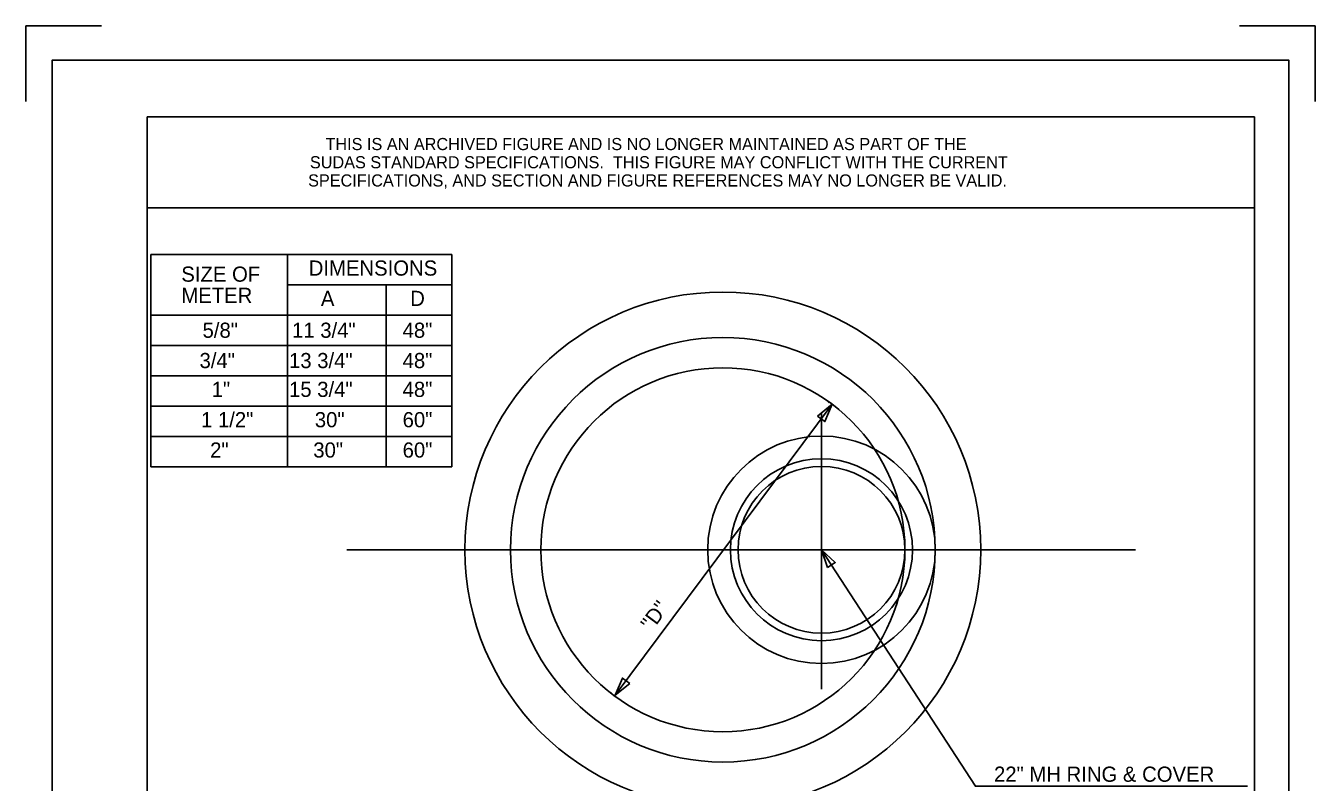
# Model space of a CAD drawing. Extents: x -0.8 to 7.7, y -0.5 to 10.5.
# Drawn here: x -0.8 to 7.7, y 5.51 to 10.5 of the extents above; entities that cross this region are included whole.
import ezdxf

# ---------------------------------------------------------------- set-up
doc = ezdxf.new("R2010")
doc.units = 0
for name, color, linetype in [('Level 1', 7, 'Continuous'), ('Level 3', 7, 'Continuous'), ('Level 5', 7, 'Continuous'), ('Level 63', 7, 'Continuous')]:
    doc.layers.add(name, color=color, linetype=linetype)

msp = doc.modelspace()

# ---------------------------------------------------------------- linework, layer by layer
at = {"layer": 'Level 1'}
for p, q in [((-0.8, 10.5), (-0.3, 10.5)), ((-0.8, 10), (-0.8, 10.5)), ((7.2, 10.5), (7.7, 10.5)), ((7.7, 10.5), (7.7, 10)), ((0, 9.9), (7.3, 9.9)), ((0, 9.3), (0, 9.9)), ((0, 9.9), (7.3, 9.9)), ((7.3, 9.9), (7.3, 9.3)), ((0, 9.3), (7.3, 9.3))]:
    msp.add_line(p, q, dxfattribs=at)
at = {"layer": 'Level 3'}
for p, q in [((0, 9.9), (0, 0)), ((7.3, 9.9), (7.3, 0))]:
    msp.add_line(p, q, dxfattribs=at)
at = {"layer": 'Level 5'}
for p, q in [((0.0253, 8.9922), (0.0253, 7.5922)), ((0.0253, 8.9922), (2.0085, 8.9922)), ((0.9253, 8.9922), (0.9253, 7.5922)), ((2.0085, 8.9922), (2.0085, 7.5922)), ((0.9253, 8.7922), (2.0085, 8.7922)), ((1.5753, 8.7922), (1.5753, 7.5922)), ((0.0253, 8.5922), (2.0085, 8.5922)), ((0.0253, 8.3922), (2.0085, 8.3922)), ((0.0253, 8.1922), (2.0085, 8.1922)), ((0.0253, 7.9922), (2.0085, 7.9922)), ((4.5153, 8.0042), (3.0853, 6.0842)), ((3.0853, 6.0842), (4.5153, 8.0042)), ((4.4953, 8.0142), (4.4853, 8.0242)), ((4.4453, 6.1242), (4.4453, 7.9442)), ((0.0253, 7.7922), (2.0085, 7.7922)), ((0.0253, 7.5922), (2.0085, 7.5922)), ((1.3153, 7.0442), (6.5153, 7.0442)), ((3.0653, 6.0942), (3.0553, 6.1042))]:
    msp.add_line(p, q, dxfattribs=at)
for points in [[(4.4196, 7.9259), (4.5153, 8.0042), (4.4677, 7.89)], [(4.4856, 6.9273), (4.4453, 7.0442), (4.5359, 6.96)], [(3.181, 6.1625), (3.0853, 6.0842), (3.1329, 6.1983)]]:
    msp.add_lwpolyline(points, close=True, dxfattribs=at)
msp.add_lwpolyline([(4.4453, 7.0442), (5.4596, 5.4844), (7.2542, 5.4844)], dxfattribs=at)
for centre, radius in [((3.7953, 7.0442), 1.7), ((3.7953, 7.0442), 1.4), ((3.7953, 7.0442), 1.2), ((4.4453, 7.0442), 0.75), ((4.4453, 7.0442), 0.6), ((4.4453, 7.0442), 0.55)]:
    msp.add_circle(centre, radius, dxfattribs=at)
at = {"layer": 'Level 63'}
msp.add_lwpolyline([(-0.6254, -0.2738), (-0.6254, 10.2741), (7.5253, 10.2741), (7.5253, -0.2738)], close=True, dxfattribs=at)

# ---------------------------------------------------------------- texts
at = {"layer": 'Level 1'}
for s, p in [('THIS IS AN ARCHIVED FIGURE AND IS NO LONGER MAINTAINED AS PART OF THE ', (1.1757, 9.68)), ('SUDAS STANDARD SPECIFICATIONS.  THIS FIGURE MAY CONFLICT WITH THE CURRENT ', (1.073, 9.56)), ('SPECIFICATIONS, AND SECTION AND FIGURE REFERENCES MAY NO LONGER BE VALID.  ', (1.061, 9.44))]:
    msp.add_text(s, height=0.08, dxfattribs=at).set_placement(p)
at = {"layer": 'Level 5'}
for s, p in [('DIMENSIONS', (1.0653, 8.8521)), ('SIZE OF', (0.2253, 8.8121)), ('METER', (0.2253, 8.6721)), ('A', (1.1453, 8.6521)), ('D', (1.7342, 8.6521)), ('5/8"', (0.3653, 8.4421)), ('11 3/4"', (0.9553, 8.4421)), ('48"', (1.6842, 8.4421)), ('3/4"', (0.3453, 8.2421)), ('13 3/4"', (0.9353, 8.2421)), ('48"', (1.6842, 8.2421)), ('1"', (0.4253, 8.0521)), ('15 3/4"', (0.9353, 8.0521)), ('48"', (1.6842, 8.0521)), ('1 1/2"', (0.3553, 7.8521)), ('30"', (1.1053, 7.8521)), ('60"', (1.6842, 7.8521)), ('2"', (0.4153, 7.6521)), ('30"', (1.0953, 7.6521)), ('60"', (1.6842, 7.6521)), ('22" MH RING & COVER', (5.5826, 5.5142))]:
    msp.add_text(s, height=0.1, dxfattribs=at).set_placement(p)
msp.add_text("''D''", height=0.1, rotation=53.322, dxfattribs=at).set_placement((3.3252, 6.5011))

doc.saveas('drawing.dxf')
